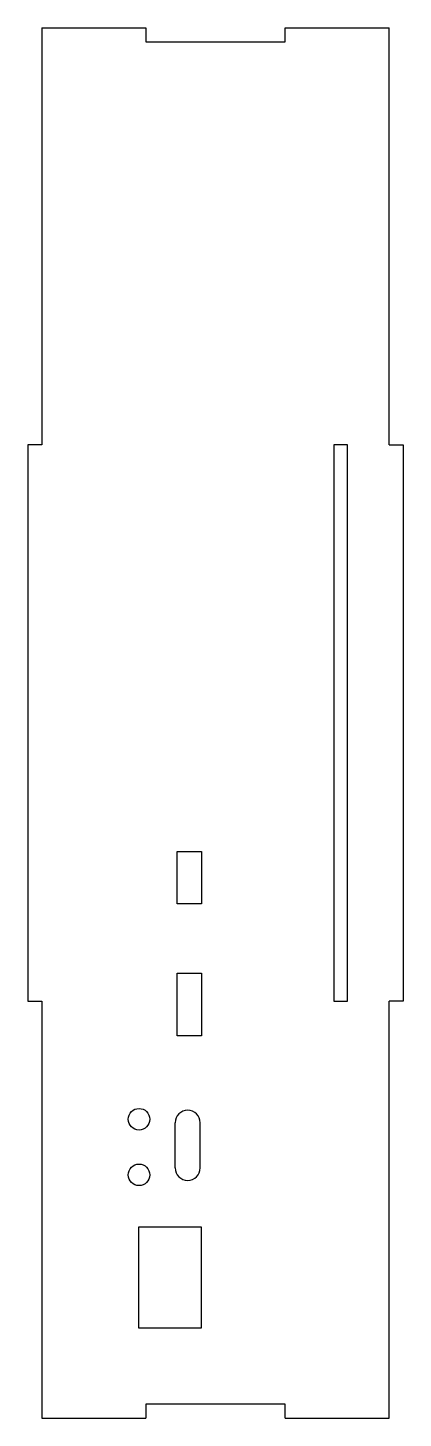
# Model space of a CAD drawing. Header units: millimetres. Extents: x -54 to 0, y 0 to 200.
import ezdxf

# ---------------------------------------------------------------- set-up
doc = ezdxf.new("R2010")
doc.units = ezdxf.units.MM
doc.layers.add('Shape2DView', color=7, linetype='CONTINUOUS')

msp = doc.modelspace()

# ---------------------------------------------------------------- linework, layer by layer
at = {"layer": 'Shape2DView'}
for p, q in [((-52, 200), (-52, 140)), ((-52, 200), (-37, 200)), ((-37, 200), (-37, 198)), ((-17, 198), (-17, 200)), ((-17, 200), (-2, 200)), ((-2, 140), (-2, 200)), ((-37, 198), (-17, 198)), ((-52, 140), (-54, 140)), ((-54, 140), (-54, 60)), ((-10, 140), (-10, 60)), ((-8, 140), (-10, 140)), ((-8, 60), (-8, 140)), ((-2, 140), (0, 140)), ((0, 140), (0, 60)), ((-32.5, 74), (-32.5, 81.5)), ((-32.5, 81.5), (-29, 81.5)), ((-29, 81.5), (-29, 74)), ((-29, 74), (-32.5, 74)), ((-32.5, 55), (-32.5, 64)), ((-32.5, 64), (-29, 64)), ((-29, 64), (-29, 55)), ((-54, 60), (-52, 60)), ((-52, 60), (-52, 0)), ((-10, 60), (-8, 60)), ((0, 60), (-2, 60)), ((-2, 0), (-2, 60)), ((-29, 55), (-32.5, 55)), ((-32.8, 36), (-32.8, 42.5)), ((-29.2, 36), (-29.2, 42.5)), ((-38.1, 27.5), (-38.1, 13)), ((-29, 27.5), (-38.1, 27.5)), ((-29, 13), (-29, 27.5)), ((-38.1, 13), (-29, 13)), ((-37, 2), (-37, 0)), ((-17, 2), (-37, 2)), ((-17, 0), (-17, 2)), ((-52, 0), (-37, 0)), ((-17, 0), (-2, 0))]:
    msp.add_line(p, q, dxfattribs=at)
for centre in [(-38, 43), (-38, 35)]:
    msp.add_circle(centre, 1.55, dxfattribs=at)
for centre, start, end in [((-31, 42.5), 0, 180), ((-31, 36), 180, 0)]:
    msp.add_arc(centre, 1.8, start, end, dxfattribs=at)

doc.saveas('drawing.dxf')
